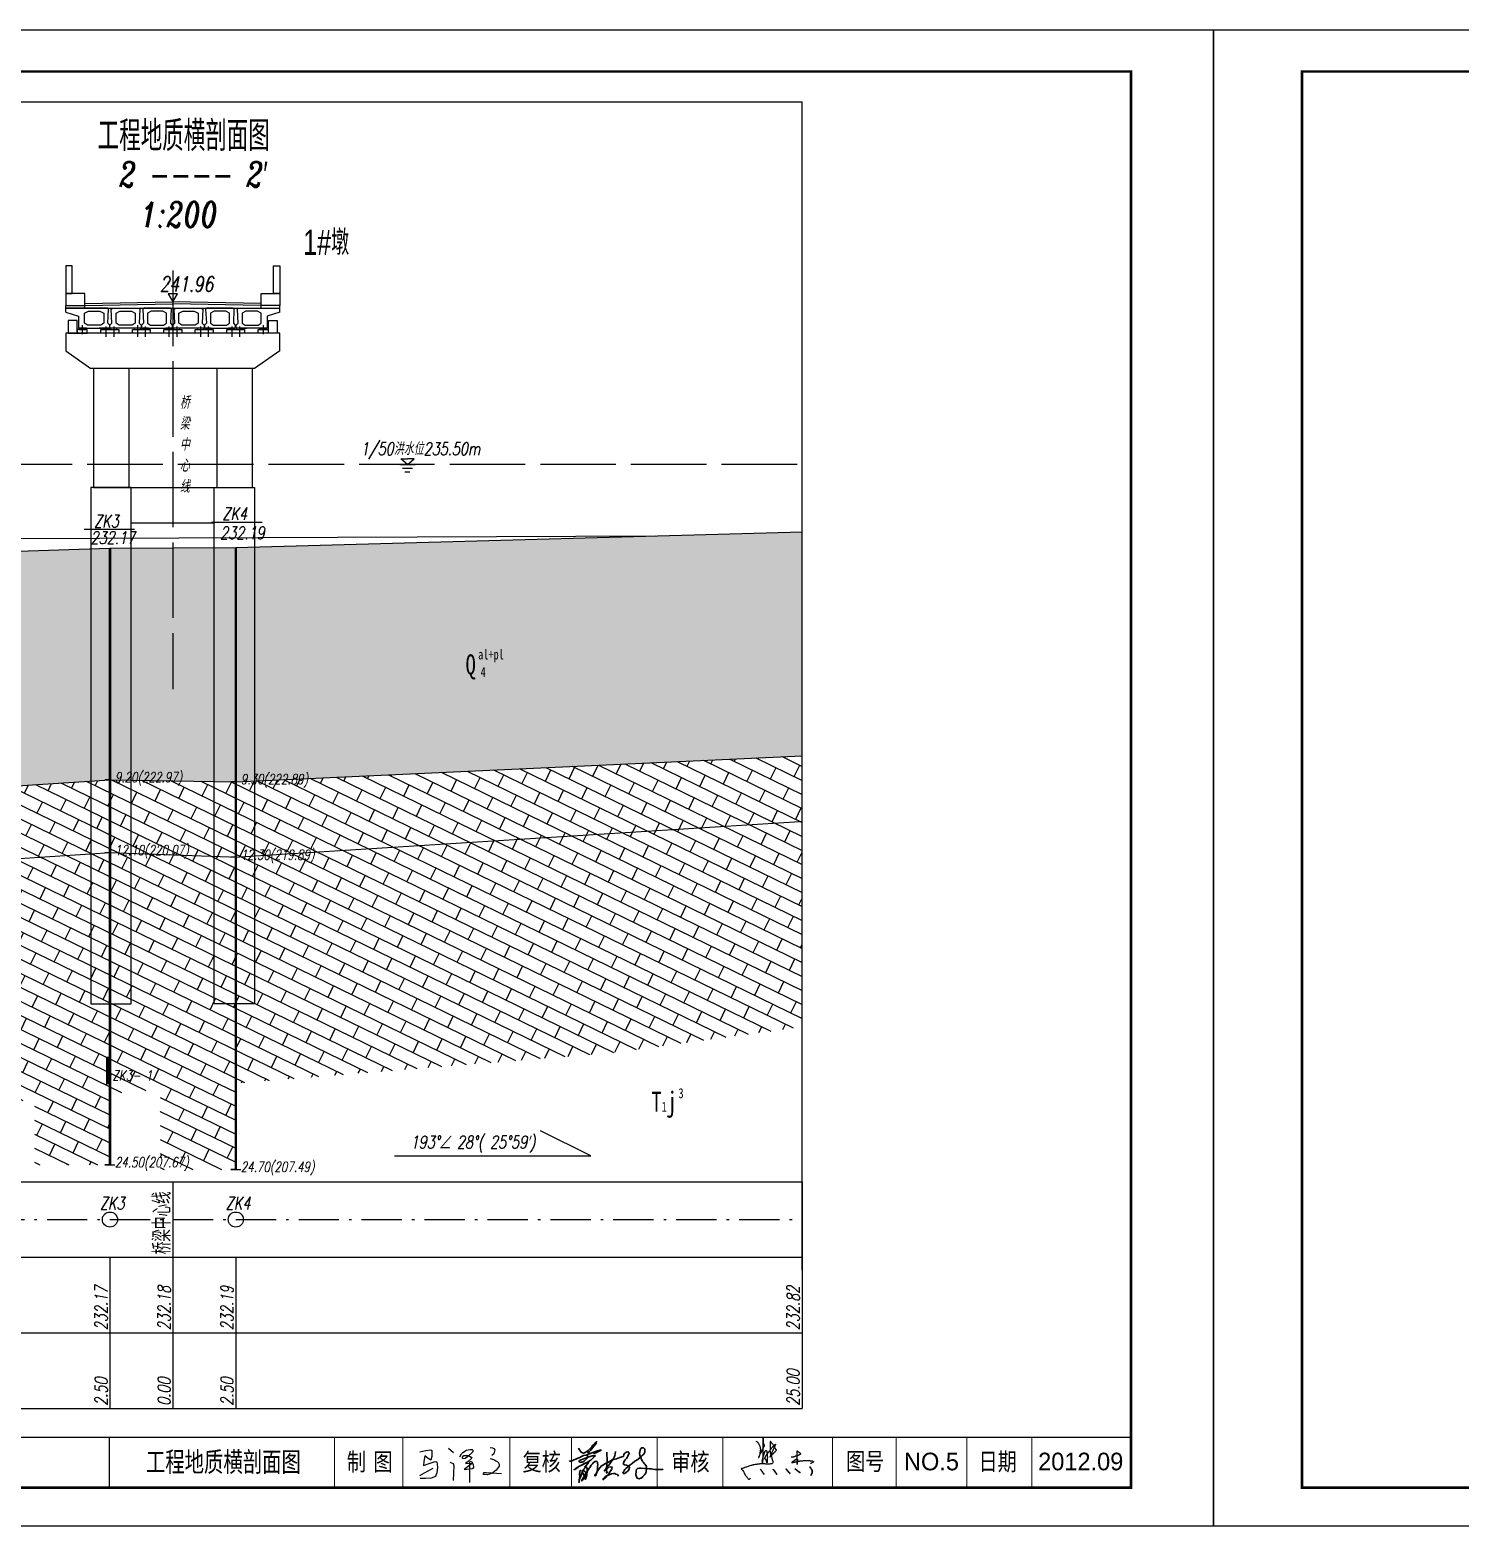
# Model space of a CAD drawing. Header units: millimetres. Extents: x -513 to 23624, y -721 to 12066.
# Drawn here: x 93.2 to 377.3, y -540.9 to -243.7 of the extents above; entities that cross this region are included whole.
import ezdxf
from ezdxf.enums import TextEntityAlignment as Align

# ---------------------------------------------------------------- set-up
doc = ezdxf.new("R2010")
doc.units = ezdxf.units.MM
for name, pattern in [('ACAD_ISO10W100', [18, 12, -3, 0, -3]), ('x-tc', [18, 15, -3]), ('公路风化界线', [12.5, 8, -2, 0.5, -2])]:
    doc.linetypes.add(name, pattern=pattern)
for name, color, linetype in [('C35', 1, 'Continuous'), ('图框', 7, 'Continuous'), ('地下水', 5, 'Continuous'), ('地形线', 7, 'Continuous'), ('文字层', 7, 'Continuous'), ('桥型', 1, 'Continuous'), ('签名', 7, 'Continuous')]:
    doc.layers.add(name, color=color, linetype=linetype)
doc.layers.add('结构轮廓', color=1, linetype='Continuous', lineweight=35)
doc.styles.add('FS', font='fsdb_e.shx', dxfattribs={"width": 0.75, "bigfont": 'fsdb.shx'})
doc.styles.add('fsdb', font='italc1.shx', dxfattribs={"width": 0.75, "bigfont": 'fsdb.shx'})
doc.styles.add('FSMM', font='fsdb_e.shx', dxfattribs={"width": 0.75, "bigfont": 'fsdb.shx'})
doc.styles.get("Standard").update_dxf_attribs({"font": 'italc1.shx', "width": 0.75, "bigfont": 'fsdb.shx'})
doc.styles.add('style1', font='fsdb_e.shx', dxfattribs={"width": 0.75, "bigfont": 'fsdb.shx'})
doc.styles.add('xdb', font='italc1.shx', dxfattribs={"width": 0.75, "bigfont": 'fsdb.shx'})
doc.styles.add('宋体', font='italc1.shx', dxfattribs={"width": 0.75, "bigfont": 'fsdb.shx'})
doc.linetypes.add('x-bzh', pattern='A,0,-0.35,[138,ltypeshp.shx,S=0.3,R=0,X=-0.35,Y=0],-2.65', length=3)
pattern_1 = [(334.00855, (0, 0), (1.095592, 2.247149), []), (64.00855, (0, 0), (-2.499846, 4.000097), [2.5, -2.5])]

# ---------------------------------------------------------------- blocks, each defined once
blk = doc.blocks.new('ewew')
at = {"layer": 'C35', "color": 1, "flags": 128}
blk.add_lwpolyline([(453906.033, 3475331.048), (453906.083, 3475330.998), (453906.053, 3475330.448), (453906.133, 3475330.368), (453906.133, 3475330.248), (453904.893, 3475330.248), (453904.893, 3475330.368), (453904.967, 3475330.442), (453904.943, 3475330.998), (453904.993, 3475331.048), (453906.033, 3475331.048)], dxfattribs=at)
at = {"layer": 'C35', "color": 1}
blk.add_lwpolyline([(453905.133, 3475330.848), (453905.283, 3475330.928), (453905.743, 3475330.928), (453905.893, 3475330.848), (453905.893, 3475330.448), (453905.773, 3475330.368), (453905.253, 3475330.368), (453905.133, 3475330.448), (453905.133, 3475330.848)], dxfattribs=at)
blk = doc.blocks.new('ewewe')
at = {"layer": 'C35', "color": 1}
for p, q in [((453909.428, 3475326.706), (453909.428, 3475326.866)), ((453911.068, 3475326.866), (453909.428, 3475326.866)), ((453909.428, 3475326.706), (453909.928, 3475326.546)), ((453911.118, 3475326.816), (453911.068, 3475326.866)), ((453911.088, 3475326.266), (453911.118, 3475326.816)), ((453909.928, 3475326.546), (453909.928, 3475326.066)), ((453909.928, 3475326.066), (453911.168, 3475326.066)), ((453911.168, 3475326.186), (453911.088, 3475326.266)), ((453911.168, 3475326.066), (453911.168, 3475326.186)), ((453911.168, 3475326.066), (453911.168, 3475326.186))]:
    blk.add_line(p, q, dxfattribs=at)
blk.add_lwpolyline([(453910.168, 3475326.666), (453910.318, 3475326.746), (453910.778, 3475326.746), (453910.928, 3475326.666), (453910.928, 3475326.266), (453910.808, 3475326.186), (453910.288, 3475326.186), (453910.168, 3475326.266), (453910.168, 3475326.666)], dxfattribs=at)
at = {"layer": '结构轮廓', "color": 1}
for p, q in [((453909.949, 3475326.066), (453910.248, 3475326.066)), ((453910.749, 3475326.066), (453911.048, 3475326.066))]:
    blk.add_line(p, q, dxfattribs=at)
blk = doc.blocks.new('A$C0A595376')
at = {"layer": '签名', "color": 7, "linetype": 'x-tc', "lineweight": -3}
for p, q in [((3.52, 4.68), (4.29, 4)), ((9.91, 4.75), (10.23, 4.7)), ((10.23, 4.7), (10.47, 4.62)), ((10.47, 4.62), (10.6, 4.38)), ((-0.84, 4.08), (0.06, 4.32)), ((-0.22, 2.61), (-0.31, 1.99)), ((-0.08, 3.48), (-0.22, 2.61)), ((0.41, 3.1), (-0.08, 3.48)), ((0.06, 4.32), (0.84, 4.39)), ((0.4, 2.28), (1.49, 2.6)), ((0.85, 2.81), (0.41, 3.1)), ((0.84, 4.39), (0.96, 4.29)), ((0.98, 3.4), (0.85, 2.81)), ((0.96, 4.29), (0.98, 3.4)), ((1.49, 2.6), (1.73, 2.57)), ((1.73, 2.57), (1.82, 1.74)), ((3.74, 2.54), (4.24, 2.31)), ((4.24, 2.31), (4.32, 1.96)), ((5.26, 3.36), (5.5, 3.77)), ((5.5, 3.77), (5.73, 4)), ((5.68, 3.28), (5.85, 3.53)), ((5.68, 3.17), (5.68, 3.28)), ((5.73, 3.04), (5.68, 3.17)), ((5.73, 4), (5.97, 4.14)), ((6.05, 3.08), (5.73, 3.04)), ((5.85, 3.53), (6.13, 3.55)), ((7.2, 2.38), (5.9, 1.41)), ((5.97, 4.14), (6.24, 4.34)), ((6.41, 3.36), (6.05, 3.08)), ((6.54, 2.63), (6.11, 2.31)), ((6.11, 2.31), (7.2, 2.38)), ((6.13, 3.55), (6.56, 3.55)), ((6.24, 4.34), (6.82, 4.44)), ((7.26, 4.09), (6.41, 3.36)), ((7.07, 3.11), (6.54, 2.63)), ((6.56, 3.55), (6.97, 3.3)), ((6.75, 2.48), (6.73, -0.6)), ((6.8, 2.55), (6.75, 2.48)), ((6.88, 2.63), (6.8, 2.55)), ((6.82, 4.44), (7, 4.45)), ((7.12, 2.51), (6.88, 2.63)), ((6.97, 3.3), (7.07, 3.11)), ((7, 4.45), (7.15, 4.44)), ((7.35, 2.06), (7.12, 2.51)), ((7.15, 4.44), (7.24, 4.35)), ((7.24, 4.35), (7.26, 4.09)), ((9.89, 3.08), (10.44, 2.92)), ((10.44, 3.8), (10.15, 3.53)), ((10.6, 4.38), (10.44, 3.8)), ((10.44, 2.92), (10.76, 2.71)), ((10.76, 2.71), (11.13, 2.5)), ((11.13, 2.5), (11.27, 2.23)), ((-0.87, 0.47), (-0.12, 0.9)), ((0, 0), (-0.82, 0)), ((-0.31, 1.99), (0.4, 2.28)), ((-0.12, 0.9), (0.43, 1.22)), ((0.87, 0.08), (0, 0)), ((0.43, 1.22), (1.2, 1.62)), ((1.54, 0.32), (0.87, 0.08)), ((1.73, 0.91), (1.54, 0.32)), ((1.82, 1.74), (1.73, 0.91)), ((4.32, 1.96), (4.26, -0.3)), ((5.9, 1.41), (7.16, 1.54)), ((7.16, 1.54), (7.39, 1.69)), ((7.39, 1.84), (7.35, 2.06)), ((7.39, 1.69), (7.39, 1.84)), ((8.88, 0.78), (8.98, 0.94)), ((8.88, 0.64), (8.88, 0.78)), ((9.41, 0.56), (8.88, 0.64)), ((8.98, 0.94), (9.3, 0.96)), ((9.3, 0.96), (11.64, 0.8)), ((10.15, 0.78), (9.41, 0.56)), ((10.81, 1.31), (10.15, 0.78)), ((11.27, 1.89), (10.81, 1.31)), ((11.27, 2.23), (11.27, 1.89))]:
    blk.add_line(p, q, dxfattribs=at)
blk = doc.blocks.new('A$C4A3225B1')
at = {"layer": '签名', "color": 7, "linetype": 'Continuous'}
for points in [[(1.36, 7.58), (1.79, 7.33), (1.86, 7.19), (1.94, 7.05), (2.02, 6.89), (2.17, 6.56), (2.24, 6.4), (2.27, 6.18), (2.29, 5.78), (2.26, 5.6), (2.2, 5.26), (2.16, 5.04), (2, 4.42), (2.04, 4.58), (1.99, 4.44), (1.94, 4.3), (1.99, 4.42), (2.01, 4.46), (2.04, 4.51), (2.06, 4.55), (2.07, 4.58), (2.09, 4.62), (2.11, 4.66), (2.14, 4.71), (2.16, 4.75), (2.18, 4.79), (2.19, 4.82), (2.32, 5.09), (2.4, 5.25), (2.47, 5.39), (2.52, 5.5), (2.58, 5.62), (2.66, 5.78), (2.78, 6.02), (2.88, 6.22), (2.97, 6.41), (3.03, 6.53), (3.08, 6.63), (3.11, 6.7), (3.08, 6.77), (3.04, 6.86), (3.01, 6.93), (2.96, 7.03), (2.94, 7.14), (2.92, 7.25), (2.9, 7.38), (2.88, 7.51), (2.86, 7.63), (2.84, 7.73), (2.83, 7.82), (2.83, 7.99), (2.81, 8.25), (2.83, 7.99), (2.81, 7.91), (2.84, 7.73), (2.8, 7.52), (2.8, 7.29), (2.79, 7.02), (2.79, 6.64), (2.79, 6.38), (2.78, 6.26), (2.78, 6.09), (2.78, 6.02), (2.78, 5.8), (2.77, 5.32), (2.76, 4.8), (2.75, 4.23), (2.75, 4.03), (2.75, 3.93), (2.75, 3.84), (2.75, 3.74), (2.74, 3.65), (2.74, 3.6), (2.74, 3.55), (2.74, 3.5), (2.74, 3.43), (2.74, 3.29), (2.74, 3.23), (2.74, 3.15), (2.71, 3.19), (2.69, 3.23), (2.68, 3.29), (2.68, 3.37), (2.68, 3.48), (2.67, 3.61), (2.66, 3.73), (2.68, 3.78), (2.69, 3.83), (2.71, 3.88), (2.73, 3.95), (2.75, 4.03), (2.78, 4.14), (2.8, 4.2), (2.81, 4.25), (2.82, 4.28), (2.83, 4.32), (2.85, 4.37), (2.86, 4.39), (2.87, 4.45), (2.94, 4.68), (2.99, 4.84), (3.02, 4.95), (3.06, 5.1), (3.08, 5.17), (3.11, 5.27), (3.15, 5.38), (3.19, 5.53), (3.28, 5.63), (3.32, 5.67), (3.36, 5.73), (3.43, 5.71), (3.49, 5.7), (3.53, 5.64), (3.56, 5.58), (3.58, 5.46), (3.58, 5.37), (3.6, 5.25), (3.61, 5.16), (3.62, 5.06), (3.63, 4.98), (3.63, 4.97), (3.66, 4.68), (3.68, 4.48), (3.69, 4.38), (3.68, 4.28), (3.67, 4.22), (3.67, 4.15), (3.66, 4.05), (3.65, 3.99), (3.64, 3.88), (3.63, 3.8), (3.61, 3.6), (3.61, 3.44), (3.61, 3.36), (3.61, 3.32), (3.61, 3.28), (3.6, 3.32), (3.59, 3.36), (3.58, 3.39), (3.56, 3.43), (3.54, 3.49), (3.53, 3.54), (3.5, 3.62), (3.48, 3.67), (3.46, 3.73), (3.44, 3.8), (3.41, 3.83), (3.38, 3.86), (3.35, 3.89), (3.33, 3.91), (3.28, 3.96), (3.26, 3.98), (3.23, 4.01), (3.21, 4.03), (3.21, 4.05), (3.21, 4.08), (3.2, 4.1), (3.2, 4.14), (3.2, 4.16), (3.19, 4.25), (3.24, 4.35), (3.27, 4.41), (3.32, 4.51), (3.36, 4.58), (3.4, 4.64), (3.44, 4.71), (3.49, 4.79), (3.52, 4.82), (3.54, 4.85), (3.59, 4.92), (3.63, 4.98), (3.69, 5.06), (3.74, 5.13), (3.79, 5.19), (3.86, 5.3), (3.91, 5.37), (3.99, 5.47), (4.04, 5.54), (4.15, 5.69), (4.22, 5.78), (4.35, 5.95), (4.4, 6.03), (4.44, 6.08), (4.49, 6.14), (4.52, 6.17), (4.56, 6.22), (4.63, 6.3), (4.69, 6.38), (4.73, 6.43), (4.77, 6.47), (4.81, 6.53), (4.86, 6.57), (4.89, 6.6), (4.95, 6.65), (4.98, 6.68), (5.05, 6.75), (5.15, 6.84), (5.23, 6.91), (5.23, 6.98), (5.29, 6.98), (5.3, 6.98), (5.32, 6.98), (5.27, 6.87), (5.22, 6.77), (5.17, 6.65), (5.12, 6.54), (5.09, 6.43), (5.02, 6.32), (4.97, 6.2), (4.89, 6.04), (4.87, 5.99), (4.8, 5.84), (4.73, 5.68), (4.68, 5.57), (4.63, 5.46), (4.6, 5.39), (4.56, 5.31), (4.48, 5.13), (4.43, 5.02), (4.36, 4.86), (4.29, 4.72), (4.25, 4.63), (4.2, 4.5), (4.17, 4.44), (4.14, 4.38), (4.21, 4.45), (4.26, 4.5), (4.3, 4.55), (4.38, 4.62), (4.43, 4.65), (4.42, 4.67), (4.49, 4.74), (4.57, 4.82), (4.59, 4.85), (4.69, 4.95), (4.76, 5.02), (4.81, 5.08), (4.92, 5.18), (4.99, 5.25), (5.03, 5.3), (5.09, 5.37), (5.15, 5.42), (5.2, 5.47), (5.26, 5.54), (5.3, 5.58), (5.35, 5.63), (5.39, 5.67), (5.42, 5.7), (5.44, 5.72), (5.47, 5.75), (5.49, 5.77), (5.47, 5.81), (5.45, 5.84), (5.43, 5.87), (5.35, 6), (5.23, 6.19), (5.14, 6.35), (5.08, 6.45), (4.95, 6.65), (4.82, 6.85), (4.66, 7.06), (4.57, 7.2), (4.44, 7.38), (4.35, 7.44), (4.26, 7.5), (4.26, 7.33), (4.26, 7.18), (4.26, 7.08), (4.26, 6.84), (4.26, 6.65), (4.26, 6.44), (4.26, 6.23), (4.24, 6.04), (4.21, 5.85), (4.22, 5.78), (4.15, 5.69), (4.23, 5.59), (4.24, 5.33), (4.28, 5.16), (4.31, 5), (4.36, 4.86), (4.43, 4.65), (4.54, 4.3), (4.59, 4.09), (4.64, 3.88), (4.71, 3.7), (4.79, 3.53), (4.76, 3.25), (4.66, 3.1), (4.4, 3.06), (4.14, 3.03), (3.83, 3.03), (3.65, 3.03), (3.36, 3.03), (3.09, 3.05), (2.9, 3.06), (2.74, 3.06), (2.66, 3.08), (2.35, 3.05), (2.04, 3.03), (1.78, 2.99), (1.6, 2.96), (1.27, 2.92), (0.88, 2.84), (0.66, 2.79), (0.36, 2.73), (-0.34, 2.48), (-0.58, 2.39), (-1.04, 2.23), (-1.29, 2.15), (-1.54, 2.08), (-1.34, 1.86), (-0.94, 1.28), (-0.74, 0.9), (-0.53, 0.64), (-0.32, 0.37), (-0.23, 0.22), (-0.08, 0.02), (0.16, 0.02), (0.34, 0.31)], [(8.39, 4.43), (8.55, 4.43), (8.62, 4.44), (8.71, 4.44), (8.77, 4.45), (8.84, 4.45), (8.91, 4.48), (9.06, 4.54), (9.14, 4.57), (9.27, 4.63), (9.43, 4.67), (9.49, 4.69), (9.63, 4.72), (9.72, 4.75), (9.85, 4.81), (9.9, 4.84), (10.07, 4.91), (10.15, 4.95), (10.25, 5.01), (10.35, 5.08), (10.24, 5.14), (10.15, 5.2), (10.05, 5.27), (9.99, 5.31), (9.9, 5.37), (9.81, 5.43), (9.74, 5.48), (9.67, 5.53), (9.61, 5.57), (9.52, 5.63), (9.52, 5.55), (9.52, 5.37), (9.53, 5.29), (9.53, 5.11), (9.53, 5.04), (9.53, 4.94), (9.54, 4.86), (9.54, 4.79), (9.54, 4.72), (9.54, 4.7), (9.54, 4.64), (9.54, 4.61), (9.54, 4.55), (9.54, 4.52), (9.54, 4.46), (9.55, 4.39), (9.55, 4.28), (9.55, 4.16), (9.55, 4.04), (9.56, 3.95), (9.56, 3.78), (9.56, 3.68), (9.56, 3.58), (9.58, 3.52), (9.57, 3.41), (9.57, 3.3), (9.57, 3.23), (9.58, 3.1), (9.63, 3.09), (9.59, 3.02), (9.6, 2.96), (9.59, 2.9), (9.61, 3.03), (9.62, 3.07), (9.63, 3.13), (9.64, 3.19), (9.67, 3.26), (9.66, 3.31), (9.67, 3.39), (9.68, 3.45), (9.69, 3.5), (9.7, 3.54), (9.75, 3.69), (9.73, 3.78), (9.77, 3.83), (9.74, 3.85), (9.72, 3.87), (9.68, 3.9), (9.64, 3.93), (9.62, 3.95), (9.56, 3.95), (9.51, 3.95), (9.39, 3.95), (9.31, 3.89), (9.26, 3.86), (9.2, 3.81), (9.13, 3.77), (9.09, 3.74), (9.05, 3.71), (9.01, 3.68), (8.95, 3.64), (8.9, 3.6), (8.83, 3.55), (8.77, 3.51), (8.73, 3.49), (8.69, 3.46), (8.63, 3.42), (8.6, 3.39), (8.56, 3.36), (8.52, 3.34), (8.47, 3.3), (8.59, 3.32), (8.73, 3.35), (8.83, 3.37), (8.92, 3.39), (9.02, 3.41), (9.11, 3.43), (9.17, 3.44), (9.26, 3.46), (9.35, 3.47), (9.45, 3.49), (9.49, 3.5), (9.56, 3.52), (9.65, 3.53), (9.73, 3.55), (9.8, 3.56), (9.87, 3.58), (9.97, 3.59), (10.03, 3.6), (10.11, 3.62), (10.19, 3.63), (10.27, 3.65), (10.31, 3.65), (10.37, 3.67), (10.42, 3.68), (10.51, 3.68), (10.88, 3.7), (10.97, 3.7), (11.17, 3.7), (11.28, 3.7), (11.4, 3.7), (11.54, 3.7), (11.65, 3.7), (11.82, 3.7), (11.94, 3.7), (12.05, 3.7), (12.18, 3.69), (12.26, 3.69), (12.34, 3.68), (12.41, 3.68), (12.47, 3.68), (12.6, 3.63), (12.72, 3.58), (12.75, 3.55), (12.84, 3.5), (12.82, 3.48), (12.79, 3.41), (12.75, 3.35), (12.69, 3.32), (12.64, 3.3), (12.52, 3.25), (12.45, 3.22), (12.37, 3.18), (12.29, 3.14), (12.22, 3.1)], [(4.8, 2.02), (4.94, 1.89), (4.99, 1.81), (5.07, 1.71), (5.08, 1.61), (5.16, 1.57), (5.18, 1.48), (5.24, 1.39), (5.29, 1.32), (5.37, 1.2), (5.43, 1.11), (5.49, 1.02), (5.52, 0.98), (5.56, 1.03), (5.48, 1.12), (5.37, 1.2), (5.3, 1.31), (5.25, 1.45), (5.07, 1.63), (5, 1.73), (4.89, 1.9), (4.8, 2.02), (5.14, 1.6), (5.21, 1.5), (5.36, 1.27), (5.53, 1.04), (5.52, 1.03), (5.46, 1.08), (5.42, 1.14), (5.37, 1.21), (5.31, 1.29), (5.27, 1.35), (5.21, 1.43), (5.17, 1.49), (5.11, 1.54)], [(7.32, 2.1), (7.46, 1.98), (7.53, 1.91), (7.61, 1.81), (7.64, 1.72), (7.72, 1.68), (7.75, 1.59), (7.81, 1.51), (7.86, 1.45), (7.96, 1.33), (8.03, 1.25), (8.1, 1.17), (8.13, 1.13), (8.16, 1.18), (8.08, 1.26), (7.96, 1.33), (7.88, 1.43), (7.82, 1.57), (7.63, 1.73), (7.54, 1.83), (7.42, 1.98), (7.32, 2.1), (7.69, 1.71), (7.77, 1.62), (7.95, 1.4), (8.14, 1.18), (8.12, 1.17), (8.06, 1.22), (8.01, 1.27), (7.96, 1.34), (7.89, 1.41), (7.84, 1.47), (7.78, 1.55), (7.73, 1.6), (7.67, 1.65)], [(9.16, 2.08), (9.33, 1.99), (9.4, 1.93), (9.5, 1.85), (9.54, 1.77), (9.63, 1.74), (9.67, 1.66), (9.75, 1.6), (9.82, 1.54), (9.94, 1.45), (10.02, 1.38), (10.1, 1.31), (10.14, 1.28), (10.16, 1.34), (10.06, 1.4), (9.94, 1.44), (9.83, 1.53), (9.75, 1.65), (9.53, 1.78), (9.43, 1.86), (9.28, 1.98), (9.16, 2.08), (9.6, 1.77), (9.7, 1.69), (9.91, 1.51), (10.13, 1.33), (10.12, 1.32), (10.05, 1.35), (9.99, 1.4), (9.93, 1.45), (9.85, 1.52), (9.79, 1.57), (9.72, 1.63), (9.66, 1.67), (9.59, 1.71)], [(12.12, 2.45), (12.38, 2.07), (12.56, 1.81), (12.59, 1.67), (12.62, 1.52), (12.56, 1.24), (12.51, 1.11), (12.46, 0.99), (12.39, 0.88), (12.33, 0.77), (12.46, 1.06), (12.56, 1.31), (12.57, 1.57), (12.55, 1.64), (12.55, 1.73), (12.52, 1.83), (12.45, 1.91), (12.43, 1.95), (12.41, 1.98), (12.3, 2.18), (12.23, 2.28), (12.17, 2.37), (12.12, 2.45), (12.41, 2.03), (12.44, 1.99), (12.48, 1.93), (12.51, 1.89), (12.53, 1.85), (12.55, 1.83), (12.56, 1.8), (12.57, 1.77), (12.58, 1.71), (12.59, 1.67), (12.59, 1.63), (12.6, 1.59), (12.59, 1.57), (12.59, 1.54), (12.6, 1.52), (12.61, 1.49), (12.59, 1.38), (12.54, 1.27), (12.52, 1.22), (12.48, 1.13), (12.46, 1.06), (12.4, 0.91), (12.39, 0.88), (12.37, 0.85), (12.35, 0.82), (12.34, 0.79), (12.33, 0.77)]]:
    blk.add_spline(points, degree=3, dxfattribs=at)
at = {"layer": '签名', "color": 7, "linetype": 'Continuous', "start_tangent": (0.570994, -0.820954), "end_tangent": (0.570994, -0.820954)}
blk.add_spline([(2.31, 2.02), (2.48, 1.77), (2.58, 1.64), (2.67, 1.5), (2.76, 1.38), (2.86, 1.23), (2.97, 1.1), (3.05, 1.05), (3.03, 0.98), (2.96, 1.05), (2.9, 1.11), (2.85, 1.19), (2.8, 1.25), (2.75, 1.34), (2.7, 1.42), (2.61, 1.54), (2.54, 1.69), (2.45, 1.82), (2.4, 1.89), (2.31, 2.02)], degree=3, dxfattribs=at)
blk = doc.blocks.new('z')
at = {"layer": '图框', "color": 7, "lineweight": 35}
for points in [[(35627840.7, 3315040.9), (35627841.2, 3315040.2), (35627841.5, 3315040), (35627842.1, 3315040.1), (35627843.9, 3315040.9), (35627845.2, 3315041.5), (35627847, 3315042.3), (35627848.9, 3315043.1), (35627850.9, 3315044), (35627852.8, 3315044.9), (35627854.8, 3315045.8), (35627857.3, 3315046.3), (35627859.6, 3315047.1), (35627862.4, 3315048.1), (35627865, 3315049.2), (35627866.5, 3315049.9), (35627868.8, 3315050.7), (35627870.9, 3315051.2), (35627872, 3315051.5), (35627872.3, 3315051.2), (35627871.6, 3315050.8), (35627869.7, 3315049.8), (35627868.3, 3315049.1), (35627867, 3315048.7), (35627866.1, 3315048.2), (35627865.4, 3315048), (35627864.6, 3315047.6)], [(35627858.8, 3315046.9), (35627858.6, 3315044.6), (35627858.2, 3315043.6), (35627857.6, 3315042.6), (35627857.1, 3315041.9), (35627856.3, 3315041.1), (35627855.2, 3315040.2), (35627854.3, 3315039.6), (35627853.2, 3315039.1), (35627852.3, 3315039.1), (35627851.2, 3315039.2), (35627850.2, 3315039.7), (35627850.3, 3315040.3), (35627850.7, 3315040.9), (35627852.4, 3315041.7), (35627853.9, 3315042.4), (35627855.7, 3315043), (35627857.6, 3315043.7), (35627859.3, 3315044.3), (35627861.5, 3315045), (35627863.2, 3315045.5), (35627865, 3315045.7), (35627866.2, 3315045.8), (35627866.4, 3315045.4), (35627865.7, 3315044.9), (35627861.9, 3315041.4), (35627860.7, 3315040.7), (35627859.3, 3315039.6), (35627857.2, 3315038.7), (35627853.7, 3315036.6), (35627850.5, 3315035.2), (35627849.1, 3315034), (35627847.9, 3315033.4), (35627845.4, 3315031.7), (35627845.3, 3315031.7), (35627848.5, 3315034), (35627849.7, 3315034.6), (35627850.8, 3315035.4), (35627853.2, 3315036.5), (35627854.5, 3315037.3), (35627856.5, 3315038.3), (35627857.9, 3315038.8), (35627859.5, 3315039.5), (35627859.8, 3315039.3), (35627859.2, 3315038.2), (35627856.9, 3315035.5), (35627855.9, 3315034.5), (35627855.5, 3315034.3)], [(35627849.8, 3315053.1), (35627850.8, 3315051.7), (35627851.6, 3315050.4), (35627852.3, 3315049.2), (35627853.1, 3315048.9), (35627853.8, 3315048.7), (35627854.6, 3315048.4), (35627855.6, 3315048.7), (35627857.1, 3315049.2), (35627859.3, 3315050.9), (35627860.8, 3315052.1), (35627862, 3315053.6), (35627862.9, 3315054.7), (35627864.1, 3315056.2), (35627865.5, 3315057.3), (35627866.4, 3315058.7), (35627867.8, 3315059.8), (35627867.2, 3315057.9), (35627865.1, 3315055.3), (35627863.8, 3315053.7), (35627861.9, 3315051.4), (35627860.7, 3315049.9), (35627858.7, 3315048.1)], [(35627852.3, 3315031.2), (35627850.8, 3315030.1), (35627850.9, 3315028.8), (35627850.8, 3315027.2), (35627850.9, 3315024.8), (35627850.7, 3315023.5), (35627850.3, 3315021.3), (35627850.2, 3315019.5), (35627850.1, 3315019.1), (35627850.2, 3315020), (35627850.8, 3315022.2), (35627851.8, 3315024.4), (35627852.6, 3315027.3), (35627853.3, 3315029), (35627854.1, 3315030.7), (35627855, 3315032.3), (35627856.1, 3315033.4), (35627857, 3315034.3), (35627857.7, 3315034.2), (35627858.2, 3315032.8), (35627858.4, 3315032.4), (35627858.4, 3315030.3), (35627858, 3315026.7), (35627857.5, 3315024.3), (35627857.1, 3315023.2), (35627856.8, 3315022.4), (35627856.3, 3315022.4), (35627855.9, 3315022.5), (35627855.5, 3315023.8), (35627855.2, 3315025.5), (35627854.7, 3315027.1), (35627853.9, 3315028.5), (35627853.5, 3315030), (35627853.6, 3315030.7), (35627854.2, 3315030.8), (35627855, 3315030.5), (35627856.1, 3315029.9), (35627856.8, 3315029.4), (35627857.8, 3315028.6), (35627857.8, 3315027.4), (35627857.2, 3315025.7), (35627856.3, 3315024.5), (35627855.6, 3315023.4), (35627854.4, 3315022.2), (35627854.1, 3315021.7), (35627853.5, 3315021.2), (35627853, 3315020.8), (35627852.7, 3315020.8), (35627854.1, 3315023.1), (35627855, 3315024.7), (35627856, 3315026.4), (35627856.9, 3315028), (35627858.4, 3315029.8), (35627859.2, 3315031.7), (35627860.2, 3315033.4), (35627861, 3315034.1), (35627862.5, 3315036.3), (35627863.8, 3315037.5), (35627864.8, 3315039), (35627866.3, 3315039.8), (35627867.6, 3315040.2), (35627868.1, 3315040), (35627868.5, 3315039.3), (35627868.7, 3315038.4), (35627869, 3315036.5), (35627868.8, 3315035.3), (35627868.8, 3315033.8), (35627868.5, 3315031.2), (35627867.6, 3315028.1), (35627867.2, 3315026.7), (35627867, 3315026), (35627866.6, 3315025.5), (35627866.1, 3315025.5), (35627866, 3315026.3), (35627866.2, 3315026.8), (35627867.3, 3315028), (35627869.1, 3315030.8), (35627869.8, 3315032.1), (35627871.2, 3315033.8), (35627872.3, 3315035.4), (35627874, 3315036.2), (35627876.8, 3315038.1), (35627879.1, 3315039), (35627883.4, 3315041.6), (35627887.5, 3315042.7), (35627891, 3315043.9), (35627892.8, 3315044.7), (35627894.2, 3315044.9), (35627894.7, 3315045)], [(35627886.5, 3315049.8), (35627886.4, 3315047.5), (35627886, 3315045.5), (35627884.4, 3315042.2), (35627883.3, 3315040.6), (35627882.3, 3315039.5), (35627881.1, 3315037.7), (35627880, 3315036.2), (35627878.4, 3315035), (35627877.2, 3315033.2), (35627876.5, 3315031.6), (35627875.4, 3315030.6), (35627876.1, 3315031.4), (35627877.1, 3315032), (35627878.8, 3315033), (35627880.1, 3315034.2), (35627881.3, 3315034.6), (35627883.1, 3315034.3), (35627883.4, 3315033.2), (35627882.7, 3315032.1), (35627881.4, 3315029.8), (35627879.6, 3315026.9), (35627878.1, 3315025.5), (35627876.7, 3315023.7), (35627875.7, 3315023), (35627874.8, 3315021.9), (35627874, 3315021.9), (35627874.2, 3315022.8), (35627875.6, 3315023.7), (35627876.9, 3315025.2), (35627878.5, 3315026.1), (35627880.9, 3315027.1), (35627882.5, 3315027.5), (35627884.7, 3315027.8), (35627885.9, 3315027.8), (35627886.9, 3315027.4), (35627888.6, 3315026.8), (35627889.1, 3315026.2), (35627889.6, 3315025.3)], [(35627878.1, 3315049.2), (35627878.3, 3315039.9), (35627878.1, 3315036.1), (35627877.8, 3315033.7), (35627877.5, 3315030.8), (35627877.5, 3315029), (35627877.9, 3315028.3), (35627878.7, 3315030)], [(35627894.7, 3315045), (35627895.1, 3315046.9), (35627895.5, 3315047.8), (35627896.3, 3315048.7), (35627897.7, 3315049.3), (35627898.8, 3315049.7), (35627899.5, 3315049.4), (35627899.8, 3315049), (35627900.1, 3315048.6), (35627900.2, 3315047.9), (35627899.7, 3315046.8), (35627898.9, 3315045.1), (35627898.6, 3315044.7), (35627898.1, 3315044), (35627897.5, 3315042.9), (35627896.9, 3315042.3), (35627896.3, 3315041.5), (35627895.1, 3315039.6), (35627894.8, 3315039.1), (35627894.5, 3315038.4), (35627894.5, 3315038.2), (35627894.5, 3315037.5), (35627894.5, 3315037.2), (35627894.8, 3315036.9), (35627895.7, 3315036.5), (35627896.1, 3315036.5), (35627897.5, 3315036.2), (35627898.1, 3315035.8), (35627899.5, 3315035.4), (35627900, 3315034.9), (35627900.7, 3315034.3), (35627900.7, 3315033.5), (35627900.4, 3315032.9), (35627900.3, 3315032.6), (35627900, 3315031.7), (35627899.6, 3315031.2), (35627898.5, 3315030.1), (35627897.7, 3315029.5), (35627897.2, 3315029), (35627896.7, 3315028.6), (35627896.4, 3315028.4), (35627895.9, 3315028.1), (35627895.4, 3315027.9), (35627895.1, 3315027.9), (35627894.5, 3315027.8), (35627894.1, 3315028.6), (35627894.1, 3315028.9), (35627894.9, 3315029.6), (35627895.3, 3315031.1), (35627896.1, 3315032.1), (35627897, 3315033), (35627901.2, 3315036.6), (35627903.4, 3315037.9), (35627906, 3315040.2), (35627908.9, 3315042), (35627911.6, 3315044.3), (35627913.2, 3315045.9), (35627914.8, 3315047.1), (35627916, 3315049.4), (35627915.9, 3315050.9), (35627915.8, 3315051.9), (35627915.5, 3315052.6), (35627914.9, 3315053.2), (35627914.5, 3315053.5), (35627913.5, 3315053.7), (35627912.7, 3315053.7), (35627912.4, 3315053.3), (35627912, 3315052.6), (35627911.6, 3315052.1), (35627911.3, 3315051.5), (35627911.1, 3315050.6), (35627911, 3315050), (35627910.9, 3315049.4), (35627910.7, 3315048.7), (35627910.6, 3315048.1), (35627910.7, 3315047.8), (35627910.7, 3315047.2), (35627910.9, 3315046.9), (35627910.9, 3315046.3), (35627911.5, 3315044.2), (35627912.1, 3315043.3), (35627912.5, 3315042), (35627913.1, 3315041), (35627913.8, 3315039.7), (35627914.5, 3315038.8), (35627915.6, 3315037.7), (35627916.1, 3315037), (35627917.4, 3315034.8), (35627917.6, 3315033.8), (35627917.7, 3315033), (35627917.4, 3315031.9), (35627917.1, 3315030.3), (35627917.1, 3315029.6), (35627916.8, 3315028.7), (35627916.5, 3315028.1), (35627915.6, 3315026.7), (35627914.9, 3315025.9), (35627914, 3315024.8), (35627913.1, 3315024), (35627912.3, 3315023.4), (35627911.7, 3315023.3), (35627910.7, 3315022.8), (35627909.3, 3315022.9), (35627908.2, 3315023.2), (35627908, 3315023.8), (35627907.6, 3315024.9), (35627907, 3315026.4), (35627907, 3315027.6), (35627907.1, 3315029.4), (35627907.2, 3315030.7), (35627907.5, 3315032), (35627908.6, 3315032.9), (35627910.7, 3315033.2), (35627912.1, 3315033.4), (35627915.5, 3315033), (35627918.2, 3315033), (35627920.5, 3315032.7), (35627922.2, 3315032.5), (35627923.8, 3315032.3), (35627925.9, 3315032.1), (35627928.6, 3315031.9), (35627930.8, 3315031.9), (35627932.8, 3315032), (35627933.6, 3315032), (35627934, 3315032.6)]]:
    blk.add_lwpolyline(points, dxfattribs=at)
blk = doc.blocks.new('地下水标记(剖面)')
at = {"layer": '文字层', "color": 7, "linetype": 'Continuous'}
for p, q in [((-1.53, 0), (1.53, 0)), ((0, 0.01), (-1.32, 1.1)), ((-1.32, 1.1), (0, 1.1)), ((0, 0.01), (1.32, 1.1)), ((1.32, 1.1), (0, 1.1)), ((-1.01, -0.75), (0.99, -0.75)), ((-0.51, -1.5), (0.49, -1.5))]:
    blk.add_line(p, q, dxfattribs=at)

msp = doc.modelspace()

# ---------------------------------------------------------------- hatches: boundary and pattern name
at = {"linetype": 'Continuous'}
h = msp.add_hatch(dxfattribs=at)
h.set_pattern_fill('LST', style=0, pattern_type=2)
h.set_pattern_definition([(0, (0, 0), (0, 10), [1, -9]), (45, (1, 0), (-10, 8e-16), [0.7071, -13.43503]), (135, (0, 0), (-8e-16, -10), [0.7071, -13.43503]), (90, (-0.5, 0.5), (-10, 6e-16), [0.5, -9.5]), (135, (3.75, 3.75), (-8e-16, -10), [1.06066, -13.08148]), (90, (1.5, 0.5), (-10, 6e-16), [0.5, -9.5]), (45, (-0.5, 1), (-10, 8e-16), [0.7071, -13.43503]), (0, (0, 1.5), (0, 10), [1, -9]), (135, (1.5, 1), (-8e-16, -10), [0.7071, -13.43503]), (45, (7.5, -0.5), (-10, 8e-16), [0.7071, -13.43503]), (90, (8, 0), (-10, 6e-16), [1, -9]), (135, (8, 1), (-8e-16, -10), [0.7071, -13.43503]), (0, (7, -0.5), (0, 10), [0.5, -9.5]), (0, (7, 1.5), (0, 10), [0.5, -9.5]), (135, (7, -0.5), (-8e-16, -10), [0.7071, -13.43503]), (90, (6.5, 0), (-10, 6e-16), [1, -9]), (45, (6.5, 1), (-10, 8e-16), [0.7071, -13.43503]), (0, (3.75, 3.75), (0, 10), [0.5, -9.5]), (45, (4.25, 3.75), (-10, 8e-16), [0.7071, -13.43503]), (90, (4.75, 4.25), (-10, 6e-16), [0.5, -9.5]), (135, (4.75, 4.75), (-8e-16, -10), [1.06066, -13.08148]), (0, (3.5, 5.5), (0, 10), [0.5, -9.5]), (90, (3, 4.5), (-10, 6e-16), [0.5, -9.5]), (45, (3, 5), (-10, 8e-16), [0.7071, -13.43503]), (0, (7.5, 5), (0, 10), [0.5, -9.5]), (45, (8, 5), (-10, 8e-16), [1.06066, -13.08148]), (90, (8.75, 5.75), (-10, 6e-16), [0.5, -9.5]), (135, (7.5, 5), (-8e-16, -10), [0.7071, -13.43503]), (90, (7, 5.5), (-10, 6e-16), [0.5, -9.5]), (45, (7, 6), (-10, 8e-16), [1.06066, -13.08148]), (0, (7.75, 6.75), (0, 10), [0.5, -9.5]), (135, (8.75, 6.25), (-8e-16, -10), [0.7071, -13.43503]), (0, (3.75, 7.5), (0, 10), [0.5, -9.5]), (135, (3.75, 7.5), (-8e-16, -10), [0.7071, -13.43503]), (90, (3.25, 8), (-10, 6e-16), [0.5, -9.5]), (45, (3.25, 8.5), (-10, 8e-16), [1.06066, -13.08148]), (0, (4, 9.25), (0, 10), [0.5, -9.5]), (135, (5, 8.75), (-8e-16, -10), [0.7071, -13.43503]), (90, (5, 8.25), (-10, 6e-16), [0.5, -9.5]), (45, (4.25, 7.5), (-10, 8e-16), [1.06066, -13.08148]), (90, (0, 1.2), (-2.5, 2.5), [0.1, -4.9]), (0, (0, 1.3), (2.5, 2.5), [0.1, -4.9]), (90, (0.1, 1.2), (-2.5, 2.5), [0.1, -4.9]), (0, (0, 1.2), (2.5, 2.5), [0.1, -4.9])])
h.paths.add_polyline_path([(134.05713, -346.54737), (134.05713, -393.04737), (246.55713, -387.88197), (246.55713, -343.39737)])
h.paths.add_polyline_path([(134.05713, -346.54737), (121.55713, -346.59737), (109.05713, -346.64737), (109.05713, -392.64737), (134.05713, -393.04737)])
h.paths.add_polyline_path([(-3.44287, -350.39737), (-3.44287, -357.49737), (-3.44287, -399.92883), (109.05713, -392.64737), (109.05713, -346.64737)])
h.paths.add_polyline_path([(181.70193, -366.24848), (187.73527, -366.24848), (187.73527, -369.61515), (181.70193, -369.61515)], flags=24)
h.paths.add_polyline_path([(182.20193, -369.74848), (184.1186, -369.74848), (184.1186, -372.74848), (182.20193, -372.74848)], flags=24)
h.paths.add_polyline_path([(178.70193, -366.74848), (182.5686, -366.74848), (182.5686, -373.19293), (178.70193, -373.19293)], flags=24)
h.paths.add_polyline_path([(134.55713, -391.04737), (145.29998, -391.04737), (145.29998, -394.04737), (134.55713, -394.04737)], flags=9)
h.paths.add_polyline_path([(109.55713, -390.64737), (120.25237, -390.64737), (120.25237, -393.64737), (109.55713, -393.64737)], flags=9)
h.paths.add_polyline_path([(45.04465, -372.84225), (51.07798, -372.84225), (51.07798, -376.20892), (45.04465, -376.20892)], flags=24)
h.paths.add_polyline_path([(45.54465, -376.34225), (47.46132, -376.34225), (47.46132, -379.34225), (45.54465, -379.34225)], flags=24)
h.paths.add_polyline_path([(42.04465, -373.34225), (45.91132, -373.34225), (45.91132, -379.78669), (42.04465, -379.78669)], flags=24)
h = msp.add_hatch(dxfattribs=at)
h.set_pattern_fill('HY', angle=334.0085537, style=0, pattern_type=2)
h.set_pattern_definition(pattern_1)
h.paths.add_polyline_path([(-3.44287, -399.92883), (-3.44287, -414.57722), (109.05713, -407.14737), (109.05713, -392.64737)])
h.paths.add_polyline_path([(-3.44287, -414.57722), (-3.44287, -417.49737), (-3.44287, -464.06404), (109.05713, -454.96394), (109.05713, -407.14737)])
h.paths.add_polyline_path([(134.05713, -408.04737), (134.05713, -452.9417), (208.39702, -446.92836), (246.55713, -441.72172), (246.55713, -400.95295)])
h.paths.add_polyline_path([(246.55713, -400.95295), (246.55713, -387.88197), (134.05713, -393.04737), (134.05713, -408.04737)])
h.paths.add_polyline_path([(134.05713, -408.04737), (134.05713, -393.04737), (109.05713, -392.64737), (109.05713, -407.14737)])
h.paths.add_polyline_path([(109.05713, -407.14737), (109.05713, -454.96394), (134.05713, -452.9417), (134.05713, -408.04737)])
h.paths.add_polyline_path([(134.55713, -406.04737), (147.10177, -406.04737), (147.10177, -409.04737), (134.55713, -409.04737)], flags=24)
h.paths.add_polyline_path([(134.55713, -391.04737), (146.19106, -391.04737), (146.19106, -394.04737), (134.55713, -394.04737)], flags=25)
h.paths.add_polyline_path([(109.55713, -405.14737), (122.10177, -405.14737), (122.10177, -408.14737), (109.55713, -408.14737)], flags=9)
h.paths.add_polyline_path([(109.55713, -390.64737), (121.19106, -390.64737), (121.19106, -393.64737), (109.55713, -393.64737)], flags=9)
h.paths.add_polyline_path([(109.05713, -449.89737), (115.7357, -449.89737), (115.7357, -452.89737), (109.05713, -452.89737)], flags=9)
h = msp.add_hatch(dxfattribs=at)
h.set_pattern_fill('HY', angle=334.0085537, style=0, pattern_type=2)
h.set_pattern_definition(pattern_1)
h.paths.add_polyline_path([(109.05713, -454.96394), (94.05713, -456.17729), (94.05713, -469.14737), (109.05713, -469.14737)])
h.paths.add_polyline_path([(121.55713, -453.95282), (119.05713, -454.15505), (119.05713, -470.04737), (121.55713, -470.04737)])
h.paths.add_polyline_path([(134.05713, -452.9417), (121.55713, -453.95282), (121.55713, -470.04737), (134.05713, -470.04737)])
h.paths.add_polyline_path([(109.55713, -467.14737), (122.26248, -467.14737), (122.26248, -470.14737), (109.55713, -470.14737)], flags=9)

# ---------------------------------------------------------------- linework, layer by layer
for p, q in [((246.55713, -258.0546), (-3.44287, -258.0546)), ((246.55713, -490.04737), (246.55713, -258.0546)), ((103.94431, -342.86062), (113.94431, -342.86062)), ((108.05713, -469.14737), (110.05713, -469.14737)), ((-28.44287, -472.52777), (246.55713, -472.52777)), ((246.55713, -472.52777), (246.55713, -487.52777)), ((-28.44287, -487.52777), (246.55713, -487.52777)), ((109.05713, -487.52777), (109.05713, -517.52777)), ((121.55713, -487.52777), (121.55713, -517.52777)), ((134.05713, -487.52777), (134.05713, -517.52777)), ((246.55713, -487.52777), (246.55713, -517.52777)), ((-28.44287, -502.52777), (246.55713, -502.52777)), ((-28.44287, -517.52777), (246.55713, -517.52777))]:
    msp.add_line(p, q)
at = {"color": 7, "linetype": 'Continuous'}
for p, q in [((129.26431, -341.46248), (139.26431, -341.46248)), ((109.05713, -392.64737), (108.05713, -392.64737)), ((134.05713, -393.04737), (133.05713, -393.04737)), ((109.05713, -407.14737), (108.05713, -407.14737)), ((134.05713, -408.04737), (133.05713, -408.04737)), ((204.58193, -467.37731), (194.58193, -462.37731)), ((109.05713, -469.14737), (108.05713, -469.14737)), ((165.55539, -467.37731), (204.58193, -467.37731)), ((133.05713, -470.04737), (135.05713, -470.04737)), ((134.05713, -470.04737), (133.05713, -470.04737)), ((246.55713, -480.52777), (246.55713, -488.52777)), ((246.55713, -480.52777), (246.55713, -488.52777))]:
    msp.add_line(p, q, dxfattribs=at)
at = {"linetype": '公路风化界线'}
msp.add_line((-3.44287, -480.02777), (246.55713, -480.02777), dxfattribs=at)
at = {"color": 7, "linetype": 'Continuous', "const_width": 0.5}
for points in [[(-74.63167, -251.95359), (311.88173, -251.95359), (311.88173, -533.28336), (-74.63167, -533.28336)], [(345.86084, -251.95359), (732.37425, -251.95359), (732.37425, -533.28336), (345.86084, -533.28336)]]:
    msp.add_lwpolyline(points, close=True, dxfattribs=at)
msp.add_lwpolyline([(109.05713, -346.64737, 0.5, 0.5, 0), (109.05713, -469.14737, 0, 0, 0)], format="xyseb")
at = {"color": 7, "linetype": 'Continuous'}
for points in [[(134.05713, -346.54737, 0.5, 0.5, 0), (134.05713, -470.04737, 0, 0, 0)], [(108.55713, -447.64737, 0.5, 0.5, 0), (108.55713, -453.14737, 0, 0, 0)]]:
    msp.add_lwpolyline(points, format="xyseb", dxfattribs=at)
at = {"color": 7, "linetype": 'x-bzh'}
msp.add_lwpolyline([(-3.44287, -399.92883), (109.05713, -392.64737), (134.05713, -393.04737), (246.55713, -387.88197)], dxfattribs=at)
at = {"color": 7, "linetype": 'ACAD_ISO10W100', "const_width": 0.2, "flags": 128}
msp.add_lwpolyline([(-3.44287, -414.57722), (109.05713, -407.14737), (134.05713, -408.04737), (246.55713, -400.95295)], dxfattribs=at)
at = {"linetype": 'Continuous'}
msp.add_lwpolyline([(121.55713, -472.52777), (121.55713, -487.52777)], dxfattribs=at)
for centre in [(109.05713, -480.02777), (134.05713, -480.02777)]:
    msp.add_circle(centre, 1.5)
at = {"layer": '图框', "color": 9}
for points in [[(328.3014, -540.91461), (-92.19112, -540.91461), (-92.19112, -243.7014), (328.3014, -243.7014)], [(748.79392, -540.91461), (328.3014, -540.91461), (328.3014, -243.7014), (748.79392, -243.7014)]]:
    msp.add_lwpolyline(points, close=True, dxfattribs=at)
at = {"layer": '图框', "color": 7, "linetype": 'Continuous', "const_width": 0.3}
msp.add_lwpolyline([(311.88173, -523.28336), (-17.11827, -523.28336), (-17.11827, -533.28336)], dxfattribs=at)
msp.add_lwpolyline([(311.88173, -523.28336), (-17.11827, -523.28336), (-17.11827, -533.28336)], dxfattribs=at)
at = {"layer": '图框', "color": 7, "const_width": 0.2}
for points in [[(108.93596, -533.28336), (108.93596, -523.28336)], [(153.69622, -533.28336), (153.69622, -523.28336)], [(167.25951, -533.28336), (167.25951, -523.28336)], [(188.47539, -533.28336), (188.47539, -523.28336)], [(200.75645, -533.28336), (200.75645, -523.28336)], [(217.75023, -533.28336), (217.75023, -523.28336)], [(230.80814, -533.28336), (230.80814, -523.28336)], [(252.56638, -533.28336), (252.56638, -523.28336)], [(265.23587, -533.28336), (265.23587, -523.28336)], [(279.26169, -533.28336), (279.26169, -523.28336)], [(292.22249, -533.28336), (292.22249, -523.28336)]]:
    msp.add_lwpolyline(points, dxfattribs=at)
at = {"layer": '地下水', "linetype": 'x-tc'}
msp.add_lwpolyline([(-3.44287, -329.99737), (246.55713, -329.99737)], dxfattribs=at)
at = {"layer": '地下水', "linetype": 'Continuous'}
msp.add_lwpolyline([(-3.44287, -345.09737), (217.39046, -344.21404)], dxfattribs=at)
at = {"layer": '地形线'}
for p, q in [((134.05713, -346.54737), (246.55713, -343.39737)), ((-3.44287, -350.39737), (109.05713, -346.64737)), ((109.05713, -346.64737), (121.55713, -346.59737)), ((121.55713, -346.59737), (134.05713, -346.54737))]:
    msp.add_line(p, q, dxfattribs=at)
at = {"layer": '桥型'}
for p, q in [((104.05713, -296.04737), (100.30713, -296.04737)), ((100.30713, -296.04737), (100.31513, -298.44729)), ((104.05713, -298.94729), (104.05713, -296.04737)), ((139.07312, -298.94729), (139.07312, -296.04737)), ((139.07312, -296.04737), (142.82312, -296.04737)), ((142.82312, -296.04737), (142.81513, -298.44729)), ((100.30713, -298.44745), (104.05713, -298.44745)), ((100.31513, -298.94729), (142.81513, -298.94729)), ((104.05713, -298.04737), (121.55713, -297.69737)), ((104.06513, -298.44729), (121.56513, -298.09729)), ((139.06513, -298.44729), (121.56513, -298.09729)), ((139.07312, -298.04737), (121.57312, -297.69737)), ((142.82312, -298.44745), (139.07312, -298.44745)), ((103.56513, -302.35182), (103.56513, -304.14472)), ((108.26513, -302.64729), (108.26513, -304.69089)), ((109.81513, -302.64729), (109.81513, -304.69089)), ((114.51512, -302.35182), (114.51512, -304.14472)), ((114.51512, -302.64729), (114.51512, -304.69089)), ((116.06512, -302.64729), (116.06512, -304.69089)), ((120.76512, -302.64729), (120.76512, -304.69089)), ((122.31512, -302.64729), (122.31512, -304.69089)), ((127.01512, -302.64729), (127.01512, -304.69089)), ((128.56512, -302.64729), (128.56512, -304.69089)), ((133.26512, -302.64729), (133.26512, -304.69089)), ((134.81512, -302.64729), (134.81512, -304.69089)), ((139.51512, -302.35182), (139.51512, -304.14472)), ((100.29012, -303.95729), (100.29012, -307.45729)), ((100.29012, -307.45729), (105.29012, -310.95729)), ((142.79012, -307.45729), (137.79012, -310.95729)), ((105.79012, -310.95729), (105.79012, -334.62288)), ((112.79012, -310.95729), (112.79012, -334.62288)), ((130.29012, -310.95729), (130.29012, -334.62288)), ((137.29012, -310.95729), (137.29012, -334.62288)), ((105.79012, -334.62288), (137.29012, -334.62288)), ((113.29012, -341.62288), (129.79012, -341.62288))]:
    msp.add_line(p, q, dxfattribs=at)
for points in [[(100.30713, -296.04737), (101.55713, -296.04737), (101.55713, -290.54737), (100.30713, -290.54737)], [(142.82312, -296.04737), (141.57312, -296.04737), (141.57312, -290.54737), (142.82312, -290.54737)], [(121.55713, -297.69737), (122.45601, -296.10737), (120.62959, -296.12392)], [(100.79012, -303.95729), (102.54012, -303.95729), (102.54012, -301.45729), (100.79012, -301.45729)], [(102.94013, -303.20729), (104.19013, -303.20729), (104.19013, -302.94729), (102.94013, -302.94729)], [(107.64013, -303.20729), (108.89013, -303.20729), (108.89013, -302.94729), (107.64013, -302.94729)], [(109.19013, -303.20729), (110.44013, -303.20729), (110.44013, -302.94729), (109.19013, -302.94729)], [(113.89012, -303.20729), (115.14012, -303.20729), (115.14012, -302.94729), (113.89012, -302.94729)], [(113.89012, -303.20729), (115.14012, -303.20729), (115.14012, -302.94729), (113.89012, -302.94729)], [(115.44012, -303.20729), (116.69012, -303.20729), (116.69012, -302.94729), (115.44012, -302.94729)], [(120.14012, -303.20729), (121.39012, -303.20729), (121.39012, -302.94729), (120.14012, -302.94729)], [(121.69012, -303.20729), (122.94012, -303.20729), (122.94012, -302.94729), (121.69012, -302.94729)], [(126.39012, -303.20729), (127.64012, -303.20729), (127.64012, -302.94729), (126.39012, -302.94729)], [(127.94012, -303.20729), (129.19012, -303.20729), (129.19012, -302.94729), (127.94012, -302.94729)], [(132.64012, -303.20729), (133.89012, -303.20729), (133.89012, -302.94729), (132.64012, -302.94729)], [(134.19012, -303.20729), (135.44012, -303.20729), (135.44012, -302.94729), (134.19012, -302.94729)], [(140.14012, -303.20729), (138.89012, -303.20729), (138.89012, -302.94729), (140.14012, -302.94729)], [(142.29012, -303.95729), (140.54012, -303.95729), (140.54012, -301.45729), (142.29012, -301.45729)], [(102.56513, -303.95729), (104.56513, -303.95729), (104.56513, -303.20729), (102.56513, -303.20729)], [(107.26513, -303.20729), (110.81513, -303.20729), (110.81513, -303.95729), (107.26513, -303.95729)], [(113.51512, -303.20729), (117.06512, -303.20729), (117.06512, -303.95729), (113.51512, -303.95729)], [(119.76512, -303.20729), (123.31512, -303.20729), (123.31512, -303.95729), (119.76512, -303.95729)], [(126.01512, -303.20729), (129.56512, -303.20729), (129.56512, -303.95729), (126.01512, -303.95729)], [(132.26512, -303.20729), (135.81512, -303.20729), (135.81512, -303.95729), (132.26512, -303.95729)], [(140.51512, -303.95729), (138.51512, -303.95729), (138.51512, -303.20729), (140.51512, -303.20729)], [(105.29012, -437.14737), (113.29012, -437.14737), (113.29012, -334.62288), (105.29012, -334.62288)], [(137.79012, -437.14737), (129.79012, -437.14737), (129.79012, -334.62288), (137.79012, -334.62288)]]:
    msp.add_lwpolyline(points, close=True, dxfattribs=at)
at = {"layer": '桥型', "linetype": 'x-tc'}
msp.add_lwpolyline([(121.55713, -291.50418), (121.55713, -374.65822)], dxfattribs=at)
at = {"layer": '桥型'}
for points in [[(100.31513, -298.94729), (100.31513, -298.44729)], [(142.81513, -298.94729), (142.81513, -298.44729)], [(142.79012, -307.45729), (142.79012, -303.95729), (100.29012, -303.95729), (100.29012, -307.45729)], [(137.79012, -310.95729), (105.29012, -310.95729)]]:
    msp.add_lwpolyline(points, dxfattribs=at)

# ---------------------------------------------------------------- block references
at = {"layer": '图框', "xscale": 1.300000000000182, "yscale": 1.300000000000182, "zscale": 1.300000000000182}
msp.add_blockref('A$C0A595376', (171.73054, -531.49569), dxfattribs=at)
at = {"layer": '图框'}
msp.add_blockref('A$C4A3225B1', (235.98032, -531.61446), dxfattribs=at)
at = {"layer": '地下水', "color": 7, "linetype": 'Continuous'}
msp.add_blockref('地下水标记(剖面)', (168.15669, -330.0091), dxfattribs=at)
at = {"layer": '桥型', "yscale": 5, "zscale": 5}
for name, p, xscale in [('ewewe', (-2269446.82488, -17376933.27883), 5), ('ewew', (-2269415.40082, -17376954.18916), 5), ('ewew', (2269645.98107, -17376954.18916), -5), ('ewew', (-2269402.90082, -17376954.18916), 5), ('ewew', (2269658.48107, -17376954.18916), -5), ('ewewe', (2269689.95513, -17376933.27883), -5)]:
    msp.add_blockref(name, p, dxfattribs=dict(at, xscale=xscale))
at = {"layer": '签名', "linetype": 'Continuous', "xscale": 0.1990656000002673, "yscale": 0.1990656000002673, "zscale": 0.1990656000002673}
msp.add_blockref('z', (-7092077.13871, -660438.49925, 544.65204), dxfattribs=at)

# ---------------------------------------------------------------- texts
at = {"color": 7, "linetype": 'Continuous', "char_height": 2.5, "attachment_point": 1, "rotation": 359.9999985, "style": 'xdb'}
for s, insert, width in [('ZK4', (131.39177, -338.54043), 15), ('232.19', (130.93555, -342.37006), 30)]:
    msp.add_mtext(s, dxfattribs=dict(at, insert=insert, width=width))
at = {"attachment_point": 1, "style": 'xdb'}
for s, insert, char_height, width, rotation in [('ZK3', (105.90508, -340.03031), 2.5, 15, 359.9999985), ('232.17', (105.19648, -343.3148), 2.5, 30, 359.9999985), ('桥梁中心线', (117.65343, -486.90064), 3.5, 30, 89.9999985), ('232.17', (106.05713, -502.02777), 2.5, 30, 89.9999985), ('232.18', (118.55713, -502.02777), 2.5, 30, 89.9999985), ('232.19', (131.05713, -502.02777), 2.5, 30, 89.9999985), ('232.82', (243.55713, -502.02777), 2.5, 30, 89.9999985), ('25.00', (243.55713, -517.02777), 2.5, 25, 89.9999985), ('2.50', (106.05713, -517.02777), 2.5, 20, 89.9999985), ('0.00', (118.55713, -517.02777), 2.5, 20, 89.9999985), ('2.50', (131.05713, -517.02777), 2.5, 20, 89.9999985)]:
    msp.add_mtext(s, dxfattribs=dict(at, insert=insert, char_height=char_height, width=width, rotation=rotation))
at = {"color": 7, "linetype": 'Continuous', "attachment_point": 1}
for s, insert, char_height, width, style in [('{\\fSimSun|b0|i0|c134|p2;Q}', (179.70193, -367.74848), 4, 8, '宋体'), ('{\\fSimSun|b0|i0|c134|p2;al+pl}', (182.20193, -366.74848), 2, 20, '宋体'), ('{\\fSimSun|b0|i0|c134|p2;4}', (182.70193, -370.24848), 2, 4, '宋体'), ('9.20(222.97)', (110.05713, -391.14737), 2, 48, 'xdb'), ('9.30(222.89)', (135.05713, -391.54737), 2, 48, 'xdb'), ('12.10(220.07)', (110.05713, -405.64737), 2, 52, 'xdb'), ('12.30(219.89)', (135.05713, -406.54737), 2, 52, 'xdb'), ('ZK3- 1', (109.55713, -450.39737), 2, 24, 'xdb'), (' 193°∠ 28°( 25°59′)', (167.48779, -463.37731), 2.5, 95, 'xdb'), ('24.50(207.67)', (110.05713, -467.64737), 2, 52, 'xdb'), ('24.70(207.49)', (135.05713, -468.54737), 2, 52, 'xdb')]:
    msp.add_mtext(s, dxfattribs=dict(at, insert=insert, char_height=char_height, width=width, style=style))
at = {"attachment_point": 1}
for s, insert, char_height, width in [('\\f仿宋_GB2312|b0|i0|c134|p49;T\\H2;1\\H4;j', (216.60893, -454.61355), 4, 39.7944), ('\\f仿宋_GB2312|b0|i0|c134|p49;3', (221.99528, -453.92496), 2, 4.9655)]:
    msp.add_mtext(s, dxfattribs=dict(at, insert=insert, char_height=char_height, width=width))
at = {"char_height": 2.5, "width": 15, "attachment_point": 1, "style": 'xdb'}
for s, insert in [('ZK3', (107.05713, -475.52777)), ('ZK4', (132.05713, -475.52777))]:
    msp.add_mtext(s, dxfattribs=dict(at, insert=insert))
at = {"layer": '图框', "color": 7, "linetype": 'Continuous', "style": 'FS', "width": 0.9}
msp.add_text('工程地质横剖面图', height=4.5, dxfattribs=at).set_placement((131.59292, -528.07923), align=Align.MIDDLE)
at = {"layer": '图框', "color": 7, "linetype": 'Continuous', "style": 'FSMM'}
for s, height, p in [('制 图', 4, (160.66784, -528.08336)), ('复核', 4, (194.81013, -528.08336)), ('审核', 4, (224.37629, -528.08336)), ('图号', 4, (259.09533, -528.08336)), ('日期', 4, (285.40223, -528.08336)), ('NO.5', 3.5, (272.25776, -528.08336)), ('2012.09', 3.5, (301.90645, -528.08336))]:
    msp.add_text(s, height=height, dxfattribs=at).set_placement(p, align=Align.MIDDLE)
at = {"layer": '图框', "attachment_point": 1, "style": 'xdb'}
for s, insert, char_height, width in [('  工程地质横剖面图', (100.44434, -261.75358), 6, 84), (' 2 ---- 2′', (108.33589, -269.87512), 5, 100), ('1:200', (115.19329, -277.86798), 5, 100)]:
    msp.add_mtext(s, dxfattribs=dict(at, insert=insert, char_height=char_height, width=width))
at = {"layer": '地下水', "color": 7, "insert": (158.84435, -325.64769), "char_height": 2.5, "width": 31.7, "attachment_point": 1}
msp.add_mtext('1/50洪水位235.50m', dxfattribs=at)
at = {"layer": '桥型', "style": 'fsdb', "width": 0.75}
msp.add_text('241.96', height=3, dxfattribs=at).set_placement((118.96032, -295.69293))
at = {"layer": '桥型', "linetype": 'Continuous', "insert": (147.43572, -283.39084), "char_height": 5, "width": 10.9512284, "attachment_point": 1, "style": 'style1'}
msp.add_mtext('1#墩', dxfattribs=at)
at = {"layer": '桥型', "insert": (122.92777, -316.47659), "char_height": 2.5, "width": 1.4509533, "attachment_point": 1, "style": '宋体'}
msp.add_mtext('桥梁中心线', dxfattribs=at)

doc.saveas('drawing.dxf')
